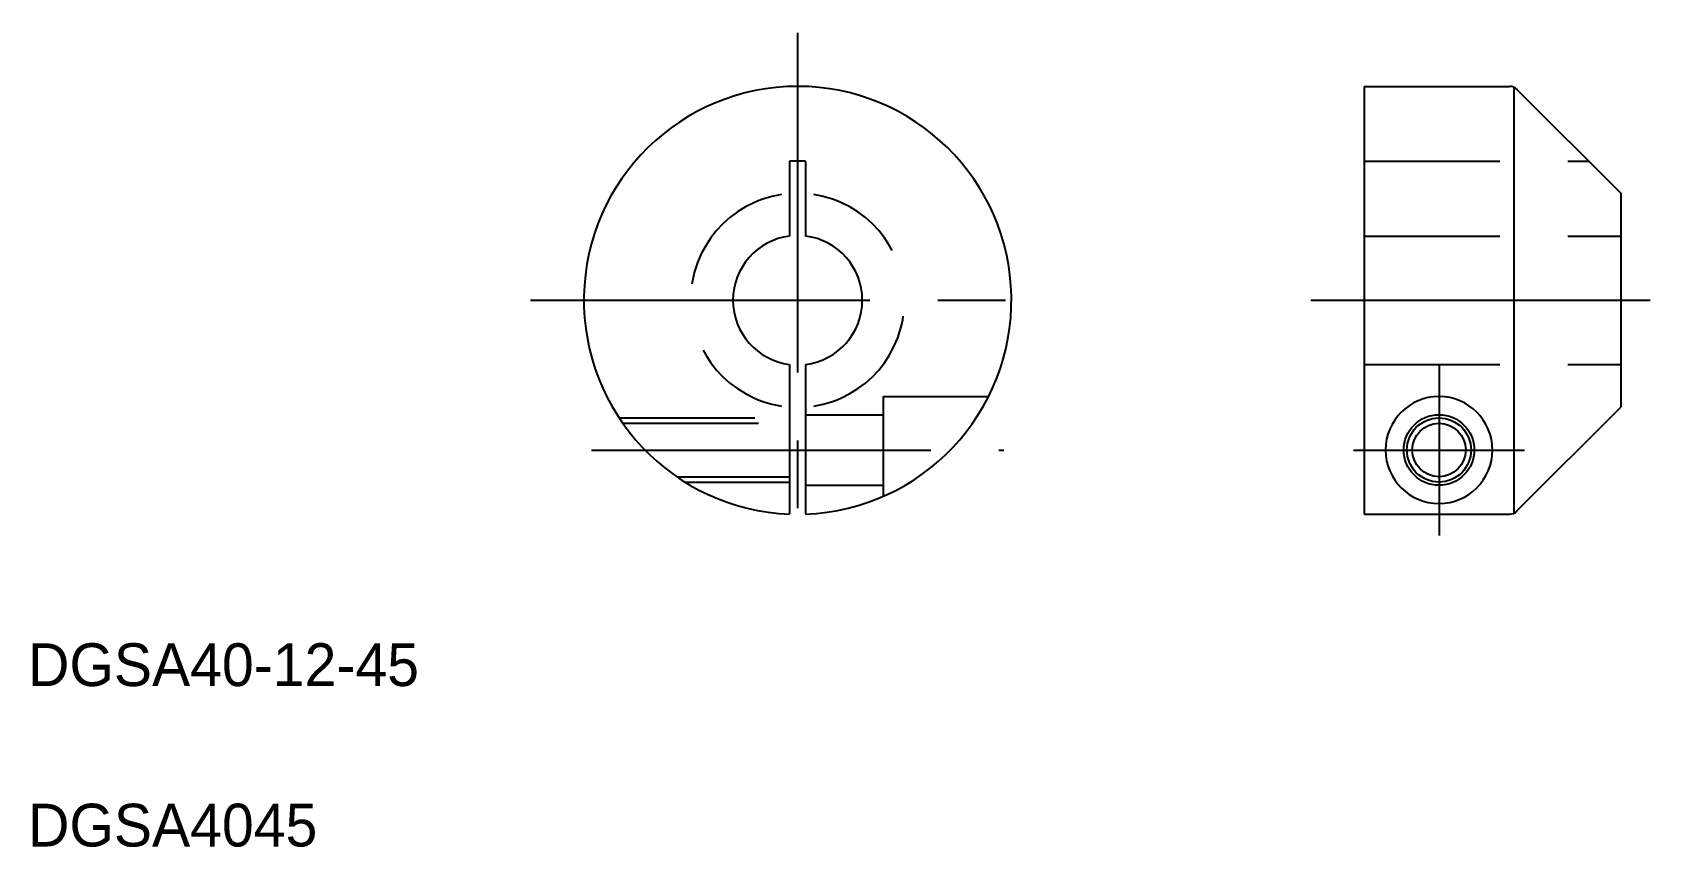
# Model space of a CAD drawing. Extents: x 25 to 179, y 58 to 134.
import ezdxf

# ---------------------------------------------------------------- set-up
doc = ezdxf.new("R2010")
doc.units = 0
doc.linetypes.add('CENTER', pattern=[50.8, 31.75, -6.35, 6.35, -6.35])
doc.linetypes.add('DASHED', pattern=[19.05, 12.7, -6.35])
doc.layers.get('0').update_dxf_attribs({"linetype": 'CONTINUOUS'})
doc.layers.add('CENTER', color=1, linetype='CENTER')

msp = doc.modelspace()

# ---------------------------------------------------------------- linework, layer by layer
at = {"color": 7, "linetype": 'CONTINUOUS'}
for p, q in [((149.7, 129.38), (163.29, 129.38)), ((149.7, 129.38), (149.7, 89.38)), ((163.7, 129.29), (163.7, 89.47)), ((163.99, 129.09), (173.7, 119.38)), ((95.95, 122.38), (95.95, 115.38)), ((97.45, 122.38), (95.95, 122.38)), ((97.45, 122.38), (97.45, 115.38)), ((163.7, 119.34), (163.7, 119.34)), ((173.7, 119.38), (173.7, 99.38)), ((163.7, 109.38), (163.7, 109.38)), ((95.95, 103.38), (95.95, 89.4)), ((97.45, 103.38), (97.45, 89.4)), ((163.99, 89.68), (173.7, 99.38)), ((149.7, 89.38), (163.29, 89.38))]:
    msp.add_line(p, q, dxfattribs=at)
at = {"color": 3, "linetype": 'DASHED'}
for p, q in [((149.7, 122.38), (170.7, 122.38)), ((149.7, 115.38), (173.7, 115.38)), ((149.7, 103.38), (173.7, 103.38)), ((104.7, 100.38), (104.7, 91.05)), ((104.7, 100.38), (114.56, 100.38)), ((80, 98.38), (95.95, 98.38)), ((97.45, 98.68), (104.7, 98.68)), ((80.34, 97.88), (95.95, 97.88)), ((85.4, 92.88), (95.95, 92.88)), ((86.16, 92.38), (95.95, 92.38)), ((97.45, 92.08), (104.7, 92.08))]:
    msp.add_line(p, q, dxfattribs=at)
at = {"color": 7, "linetype": 'CONTINUOUS'}
for radius in [3.3, 2.5]:
    msp.add_circle((156.7, 95.38), radius, dxfattribs=at)
at = {"color": 3, "linetype": 'CONTINUOUS'}
msp.add_circle((156.7, 95.38), 3, dxfattribs=at)
at = {"color": 7, "linetype": 'CONTINUOUS'}
for centre, radius, start, end in [((96.7, 109.38), 20, 272.1491, 267.8509), ((163.29, 128.38), 1, 45, 90), ((96.7, 109.38), 6.05, 97.125, 262.875), ((96.7, 109.38), 6.05, 277.125, 82.875), ((156.7, 95.38), 5, 0, 180), ((156.7, 95.38), 5, 180, 0), ((163.29, 90.38), 1, 270, 315)]:
    msp.add_arc(centre, radius, start, end, dxfattribs=at)
at = {"color": 3, "linetype": 'DASHED'}
for start, end in [(98.6269, 261.3731), (278.6269, 81.3731)]:
    msp.add_arc((96.7, 109.38), 10, start, end, dxfattribs=at)
at = {"layer": 'CENTER', "color": 1, "linetype": 'CENTER'}
for p, q in [((96.7, 134.38), (96.7, 84.38)), ((71.7, 109.38), (121.7, 109.38)), ((144.7, 109.38), (178.7, 109.38)), ((156.7, 103.38), (156.7, 87.38)), ((77.42, 95.38), (115.98, 95.38)), ((148.7, 95.38), (164.7, 95.38))]:
    msp.add_line(p, q, dxfattribs=at)

# ---------------------------------------------------------------- texts
at = {"color": 7, "linetype": 'CONTINUOUS'}
for s, p in [('DGSA40-12-45', (24.71, 73.31)), ('DGSA4045', (24.71, 58.31))]:
    msp.add_text(s, height=4, dxfattribs=at).set_placement(p)

doc.saveas('drawing.dxf')
